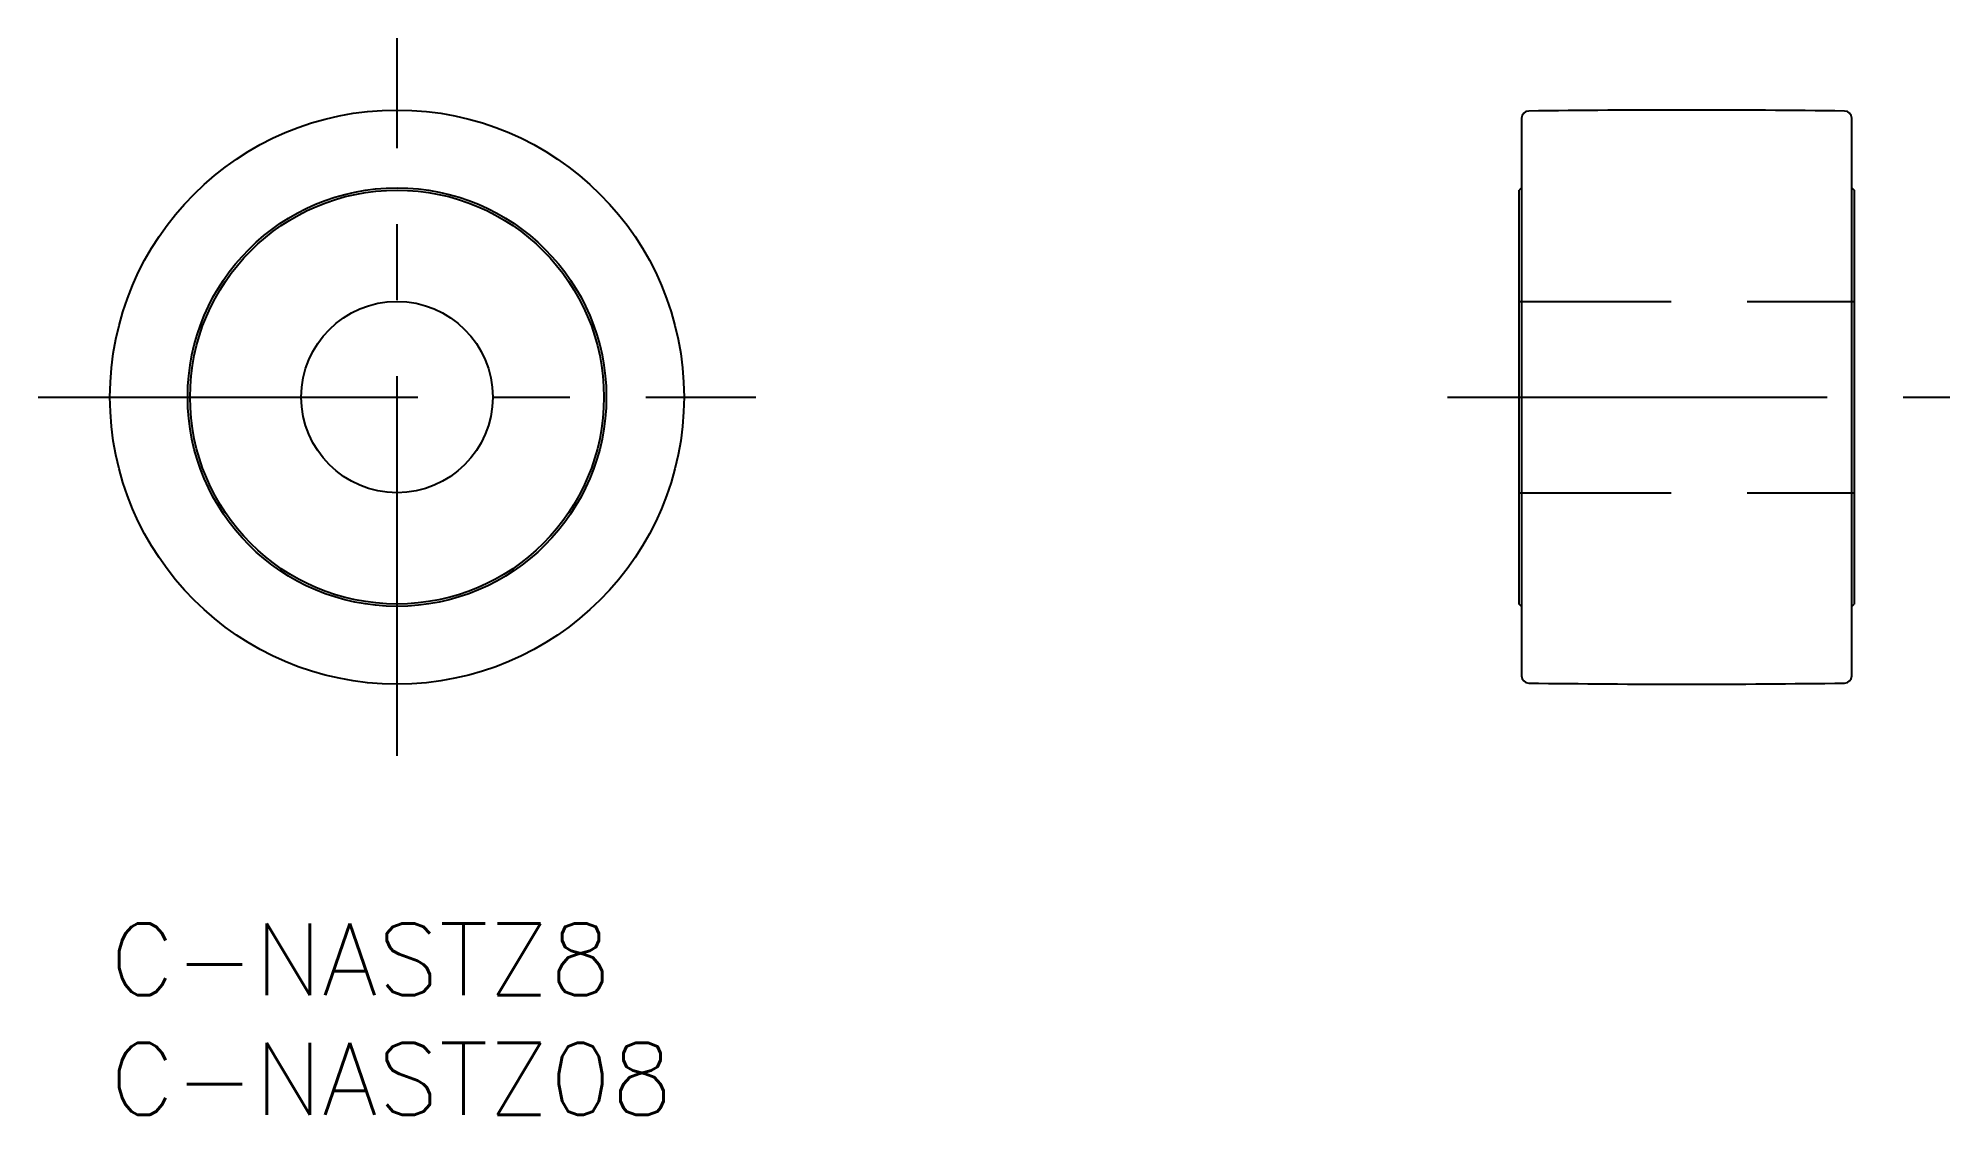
# Model space of a CAD drawing. Extents: x -3 to 76.9, y -8 to 37.
import ezdxf

# ---------------------------------------------------------------- set-up
doc = ezdxf.new("R2010")
doc.units = 0
doc.header["$LTSCALE"] = 0.5
doc.linetypes.add('CENTER', pattern=[50.8, 31.75, -6.35, 6.35, -6.35])
doc.linetypes.add('DASHED', pattern=[19.05, 12.7, -6.35])
for name, color, linetype in [('MSM_CENTER', 1, 'CENTER'), ('MSM_CONTINUOUS', 7, 'CONTINUOUS'), ('MSM_DASHED', 4, 'DASHED'), ('MSM_PART_NUMBER', 7, 'CONTINUOUS')]:
    doc.layers.add(name, color=color, linetype=linetype)
doc.styles.get("Standard").update_dxf_attribs({"font": 'txt.shx', "height": 3, "bigfont": 'bigfont.shx'})

# ---------------------------------------------------------------- blocks, each defined once
blk = doc.blocks.new('*U14')
at = {"layer": 'MSM_PART_NUMBER'}
blk.add_text('C-NASTZ8', height=3, dxfattribs=at).set_placement((0, -3))
blk = doc.blocks.new('*U15')
at = {"layer": 'MSM_PART_NUMBER'}
blk.add_text('C-NASTZ08', height=3, dxfattribs=at).set_placement((0, -8))

msp = doc.modelspace()

# ---------------------------------------------------------------- linework, layer by layer
at = {"layer": 'MSM_CENTER'}
for p, q in [((12, 7), (12, 37)), ((-3, 22), (27, 22)), ((55.92, 22), (76.92, 22))]:
    msp.add_line(p, q, dxfattribs=at)
at = {"layer": 'MSM_CONTINUOUS'}
for p, q in [((59.02, 33.656), (59.02, 10.344)), ((72.82, 10.344), (72.82, 33.656)), ((59.02, 30.75), (58.92, 30.65)), ((58.92, 13.35), (58.92, 30.65)), ((72.82, 30.75), (72.92, 30.65)), ((72.92, 30.65), (72.92, 13.35)), ((59.02, 13.25), (58.92, 13.35)), ((72.82, 13.25), (72.92, 13.35))]:
    msp.add_line(p, q, dxfattribs=at)
for radius in [12, 8.75, 8.65, 4]:
    msp.add_circle((12, 22), radius, dxfattribs=at)
for centre, radius, start, end in [((59.32, 33.656), 0.3, 90.75678, 180), ((65.92, -466), 500, 89.24322, 90.75678), ((72.52, 33.656), 0.3, 0, 89.24322), ((59.32, 10.344), 0.3, 180, 269.24322), ((65.92, 510), 500, 269.24322, 270.75678), ((72.52, 10.344), 0.3, 270.75678, 0)]:
    msp.add_arc(centre, radius, start, end, dxfattribs=at)
at = {"layer": 'MSM_DASHED'}
for p, q in [((58.92, 26), (72.92, 26)), ((58.92, 18), (72.92, 18))]:
    msp.add_line(p, q, dxfattribs=at)

# ---------------------------------------------------------------- block references
at = {"layer": 'MSM_CONTINUOUS'}
for name in ['*U14', '*U15']:
    msp.add_blockref(name, (0, 0), dxfattribs=at)

doc.saveas('drawing.dxf')
